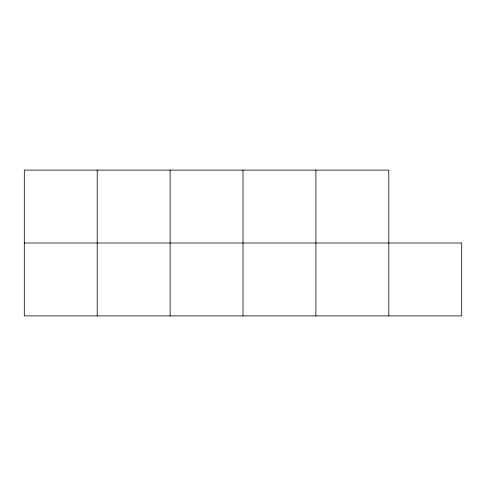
<?xml version="1.0" encoding="UTF-8"?>
<svg xmlns="http://www.w3.org/2000/svg" width="486" height="486" viewBox="0 0 486 486"><rect width="100%" height="100%" fill="white"/><g stroke="black" fill="none" stroke-linecap="round" stroke-linejoin="round"><path stroke-width="0.73" d="M24.3 243L461.7 243L461.7 315.9L24.3 315.9L24.3 170.1L388.8 170.1L388.8 315.9M315.9 170.1L315.9 315.9M243 170.1L243 315.9M170.1 170.1L170.1 315.9M97.2 170.1L97.2 315.9"/></g></svg>
